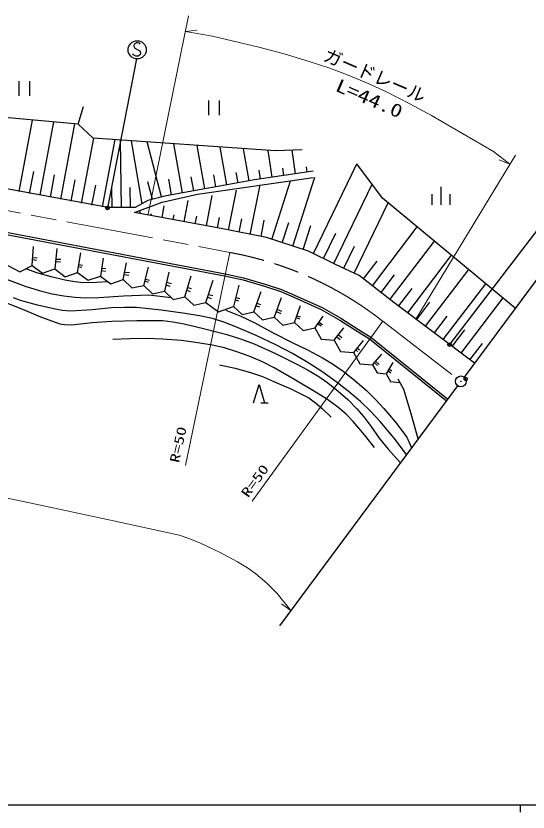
# Model space of a CAD drawing. Units: millimetres, scale not verified. Extents: x 40000 to 680000, y 20000 to 380000.
# Drawn here: x 298554 to 369087, y 204000 to 313686 of the extents above; entities that cross this region are included whole.
import ezdxf
from ezdxf.enums import TextEntityAlignment as Align

# ---------------------------------------------------------------- set-up
doc = ezdxf.new("R2010")
doc.units = ezdxf.units.MM
doc.header["$LTSCALE"] = 1000
doc.header["$PDMODE"] = 32
doc.header["$PDSIZE"] = 500
doc.linetypes.add('CHAIN', pattern=[18.5, 12, -1.5, 3.5, -1.5])
for name, color, linetype, lineweight in [('M-BGD', 7, 'Continuous', 25), ('M-BGD-EXST', 7, 'Continuous', 25), ('M-BMK', 2, 'CHAIN', 13), ('M-BMK-OTRS', 5, 'Continuous', 25), ('M-BMK-SRVR', 3, 'Continuous', 25), ('M-STR-HTXT', 7, 'Continuous', 13), ('M-TTL-BAND', 7, 'Continuous', 25)]:
    doc.layers.add(name, color=color, linetype=linetype, lineweight=lineweight)
doc.layers.add('M-OTRS', color=6, linetype='Continuous')
doc.styles.add('ＭＳ ゴシック', font='')
doc.styles.get('ＭＳ ゴシック').set_extended_font_data('MS Gothic')

msp = doc.modelspace()

# ---------------------------------------------------------------- linework, layer by layer
at = {"layer": 'M-BGD'}
for p, q in [((298946, 304685), (298946, 302685)), ((300466, 302685), (300466, 304685)), ((325093, 302020), (325093, 300020)), ((326613, 300020), (326613, 302020)), ((307145, 298768), (307862, 301202)), ((307145, 298768), (289287, 300391)), ((299011, 289512), (300857, 299339)), ((301874, 288974), (303771, 299075)), ((304736, 288437), (306684, 298810)), ((309211, 296849), (307145, 298768)), ((307598, 287899), (309278, 296845)), ((334300, 295078), (309211, 296849)), ((310461, 287362), (312203, 296638)), ((313075, 287253), (312950, 296585)), ((315934, 287818), (314457, 296479)), ((318597, 288749), (316621, 296326)), ((321512, 289321), (320308, 296066)), ((324563, 289866), (323496, 295841)), ((327614, 290411), (326685, 295616)), ((330665, 290956), (329873, 295391)), ((333847, 291452), (333298, 295149)), ((337989, 295226), (334300, 295078)), ((337073, 291931), (336591, 295170)), ((338685, 292171), (338579, 292888)), ((339535, 280947), (345520, 293302)), ((349058, 288585), (345516, 293307)), ((300442, 289243), (301004, 292232)), ((303305, 288705), (303882, 291776)), ((326089, 290138), (325789, 291815)), ((329140, 290683), (328882, 292129)), ((339492, 292291), (331428, 291092)), ((332235, 291212), (332054, 292428)), ((335460, 291691), (335308, 292715)), ((311269, 287278), (288277, 291528)), ((306167, 288168), (306719, 291108)), ((317344, 288422), (316718, 290822)), ((331428, 291092), (319224, 288913)), ((319987, 289049), (319605, 291188)), ((323038, 289594), (322697, 291502)), ((323583, 289131), (339492, 291419)), ((333785, 282906), (336371, 290970)), ((336672, 281980), (339710, 291450)), ((309030, 287630), (309543, 290364)), ((311809, 287236), (311771, 290067)), ((314341, 287270), (314304, 290037)), ((327819, 284186), (328919, 289689)), ((330815, 283587), (332178, 290399)), ((342325, 279596), (347612, 290512)), ((357061, 290149), (357061, 287649)), ((268688, 289008), (327295, 277865)), ((268743, 289303), (327355, 278159)), ((319224, 288913), (316718, 288259)), ((318679, 288041), (323583, 289131)), ((324781, 284765), (325567, 288958)), ((367327, 273435), (349058, 288585)), ((355811, 289149), (355811, 287649)), ((358311, 289149), (358311, 287649)), ((314865, 286624), (318679, 288041)), ((316718, 288259), (314974, 287278)), ((318679, 285909), (318981, 287522)), ((321730, 285337), (322274, 288240)), ((345114, 278245), (349818, 287955)), ((314974, 287278), (311269, 287278)), ((327070, 284336), (314865, 286624)), ((315628, 286481), (315689, 286804)), ((317154, 286195), (317208, 286486)), ((320205, 285623), (320332, 286300)), ((323256, 285051), (323455, 286115)), ((326307, 284479), (326579, 285930)), ((329317, 283887), (329686, 285734)), ((332314, 283287), (332762, 285527)), ((335228, 282443), (336120, 285224)), ((333063, 283137), (327070, 284336)), ((338116, 281516), (339169, 284799)), ((347644, 276514), (353819, 284636)), ((338838, 281285), (333063, 283137)), ((340930, 280272), (342621, 283762)), ((300772, 279324), (300963, 281935)), ((343720, 278920), (345201, 281979)), ((350087, 274657), (356183, 282676)), ((304172, 281654), (303912, 278833)), ((307051, 278343), (307501, 281052)), ((342543, 279433), (338838, 281285)), ((300830, 280122), (301391, 280055)), ((300852, 280425), (301462, 280374)), ((304004, 279832), (304691, 279806)), ((304037, 280188), (304727, 280161)), ((310550, 280330), (310191, 277852)), ((346423, 277443), (348287, 279895)), ((352529, 272800), (358548, 280715)), ((297449, 279324), (299110, 278437)), ((299110, 278437), (300772, 279324)), ((300772, 279324), (302211, 278241)), ((302211, 278241), (303912, 278833)), ((303912, 278833), (305351, 277751)), ((307189, 279173), (307636, 279061)), ((307234, 279442), (307743, 279345)), ((310303, 278625), (310882, 278529)), ((310351, 278956), (310953, 278884)), ((313331, 277362), (313769, 279677)), ((316164, 276563), (316797, 279061)), ((345812, 277907), (342543, 279433)), ((354972, 270943), (360912, 278755)), ((305351, 277751), (307051, 278343)), ((307051, 278343), (308490, 277260)), ((308490, 277260), (310191, 277852)), ((310191, 277852), (311630, 276770)), ((313464, 278065), (314110, 277961)), ((313528, 278405), (314181, 278316)), ((319620, 278394), (318997, 275764)), ((321830, 274965), (322699, 277881)), ((327295, 277865), (329835, 277315)), ((327355, 278159), (329909, 277606)), ((329909, 277606), (333017, 276684)), ((350606, 274202), (345812, 277907)), ((348865, 275585), (350706, 278007)), ((311630, 276770), (313331, 277362)), ((313331, 277362), (314534, 276207)), ((314534, 276207), (316164, 276563)), ((316164, 276563), (317367, 275408)), ((316318, 277170), (316772, 277003)), ((316386, 277441), (316949, 277287)), ((319202, 276629), (319761, 276470)), ((319286, 276985), (319955, 276818)), ((324690, 274202), (325727, 277265)), ((329268, 276598), (328504, 273657)), ((329835, 277315), (332928, 276398)), ((333017, 276684), (335124, 276000)), ((357415, 269085), (363276, 276794)), ((317367, 275408), (318997, 275764)), ((318997, 275764), (320200, 274609)), ((322110, 275905), (322550, 275733)), ((322221, 276278), (322667, 276121)), ((325071, 275328), (325650, 275152)), ((331310, 272922), (332347, 275725)), ((332928, 276398), (335019, 275718)), ((335019, 275718), (336821, 274961)), ((335124, 276000), (336941, 275236)), ((351308, 273728), (353125, 276119)), ((320200, 274609), (321830, 274965)), ((321830, 274965), (323057, 273821)), ((324939, 274937), (325456, 274765)), ((328738, 274559), (329214, 274416)), ((328830, 274912), (329369, 274765)), ((335067, 274853), (334116, 272186)), ((336821, 274961), (340579, 273257)), ((336941, 275236), (340715, 273524)), ((353751, 271871), (355544, 274230)), ((359858, 267228), (365640, 274834)), ((323057, 273821), (324690, 274202)), ((324690, 274202), (326452, 272913)), ((326452, 272913), (328504, 273657)), ((328504, 273657), (329711, 272541)), ((331621, 273763), (332081, 273603)), ((331745, 274098), (332236, 273951)), ((334505, 273276), (335142, 273021)), ((336922, 271451), (337736, 273775)), ((340579, 273257), (343141, 271793)), ((340715, 273524), (343296, 272049)), ((361690, 265835), (350606, 274202)), ((329711, 272541), (331310, 272922)), ((331310, 272922), (332517, 271806)), ((332517, 271806), (334116, 272186)), ((334116, 272186), (335323, 271070)), ((334390, 272956), (335026, 272711)), ((337158, 272126), (337621, 271937)), ((337238, 272353), (337699, 272208)), ((340807, 272305), (339728, 270715)), ((343296, 272049), (345711, 270503)), ((356194, 270014), (357964, 272342)), ((335323, 271070), (336922, 271451)), ((336922, 271451), (338129, 270335)), ((340123, 271298), (340605, 270968)), ((340253, 271489), (340798, 271162)), ((343141, 271793), (345551, 270250)), ((338129, 270335), (339728, 270715)), ((339728, 270715), (340598, 269155)), ((342379, 269008), (343736, 270728)), ((345551, 270250), (347249, 269179)), ((345711, 270503), (347423, 269423)), ((358636, 268157), (360383, 270454)), ((340598, 269155), (342379, 269008)), ((342379, 269008), (343250, 267447)), ((342751, 269480), (343216, 269108)), ((342958, 269741), (343448, 269380)), ((346365, 268963), (345031, 267301)), ((347249, 269179), (357842, 260645)), ((347423, 269423), (358021, 260886)), ((345346, 267693), (345618, 267442)), ((345543, 267938), (345850, 267675)), ((361079, 266300), (362802, 268566)), ((343250, 267447), (345031, 267301)), ((345031, 267301), (345901, 265740)), ((347682, 265594), (348957, 267085)), ((345901, 265740), (347682, 265594)), ((347682, 265594), (348284, 264503)), ((347923, 265875), (348330, 265544)), ((348107, 266090), (348562, 265660)), ((350459, 265958), (349526, 264395)), ((348284, 264503), (349526, 264395)), ((349526, 264395), (350128, 263304)), ((349776, 264814), (350190, 264498)), ((349921, 265057), (350306, 264769)), ((350128, 263304), (351369, 263196)), ((331290, 260400), (332040, 262900)), ((332040, 262900), (332790, 260400)), ((332290, 260400), (333290, 260400))]:
    msp.add_line(p, q, dxfattribs=at)
for points in [[(293391, 278977), (296539, 277692), (299834, 276466), (301743, 275867), (303551, 275413), (305129, 275122), (306720, 274938), (308192, 274870), (309990, 274898), (313388, 275140), (316843, 275277), (319941, 274887)], [(311259, 277074), (309656, 276951), (307860, 276933), (306667, 277051), (305287, 277298), (303406, 277725), (301430, 278292), (300069, 278810)], [(295706, 274755), (299444, 273305), (301956, 272242), (304582, 271264), (305263, 271160), (306248, 271136), (309065, 271452), (311785, 271655), (315194, 271737), (318796, 271709), (320152, 271559), (321726, 271273), (324576, 270597), (327589, 269775), (329500, 269180), (331386, 268488), (334303, 267171), (337155, 265774), (338713, 264936), (340249, 263996), (341500, 263128), (342911, 262011), (344247, 260832), (345525, 259563), (346471, 258447), (347420, 257159), (348584, 255529), (349816, 254000), (351530, 252121)], [(352366, 253279), (350649, 255497), (348730, 257802), (347447, 259175), (346001, 260558), (344329, 261993), (342656, 263294), (340699, 264685), (338683, 265988), (336631, 267170), (334328, 268374), (331617, 269668), (328857, 270869), (327172, 271503), (325612, 271979), (323858, 272362), (321881, 272679), (318547, 273140), (315163, 273493), (313522, 273537), (311726, 273475), (309042, 273200), (306051, 273005), (304939, 273114), (303759, 273342), (301519, 273837), (299204, 274463), (298225, 274851)], [(327465, 273151), (329508, 272327), (331345, 271467), (333975, 270021), (336705, 268643), (338693, 267696), (340789, 266581), (342158, 265752), (343619, 264738), (345185, 263492), (346816, 262058), (348111, 260809), (349225, 259588), (350810, 257716), (352406, 255657), (353048, 254175)], [(347928, 254243), (346560, 255993), (344994, 257818), (344013, 258806), (342901, 259766), (341446, 260819), (339922, 261791), (337055, 263527), (334096, 265201), (332491, 266008), (330678, 266798), (328986, 267420), (327262, 267943), (325598, 268330), (323627, 268669), (321338, 268956), (318745, 269170), (316652, 269236), (314253, 269198), (311914, 269099)], [(326577, 265626), (328734, 265154), (330855, 264583), (332520, 263988), (334174, 263283), (336392, 262297), (338899, 261049), (339823, 260399), (340730, 259617), (341947, 258423)], [(353961, 255401), (353004, 258869), (351967, 262218), (351195, 263633)]]:
    msp.add_lwpolyline(points, dxfattribs=at)
at = {"layer": 'M-BGD-EXST'}
for p, q in [((314858, 309812), (314808, 309512)), ((314808, 309512), (314908, 309262)), ((315158, 309962), (314858, 309812)), ((315358, 309962), (315158, 309962)), ((315558, 309912), (315358, 309962)), ((315658, 309812), (315558, 309912)), ((314758, 308312), (314658, 308462)), ((315058, 308162), (314758, 308312)), ((314908, 309262), (315608, 308862)), ((315658, 308312), (315408, 308162)), ((315608, 308862), (315708, 308612)), ((315708, 308612), (315658, 308312)), ((315142, 307785), (311176, 287227)), ((315408, 308162), (315058, 308162)), ((370411, 284305), (358276, 268412))]:
    msp.add_line(p, q, dxfattribs=at)
for centre, radius in [((315258, 309012), 1250), ((311176, 287227), 250), ((311176, 287227), 150), ((311176, 287227), 50), ((358276, 268412), 250), ((358276, 268412), 150), ((358276, 268412), 50)]:
    msp.add_circle(centre, radius, dxfattribs=at)
at = {"layer": 'M-BMK'}
for p, q in [((269192, 292146), (327996, 281099)), ((349082, 271618), (359832, 263330))]:
    msp.add_line(p, q, dxfattribs=at)
msp.add_arc((319490, 233996), 47865, 51.81288, 79.76334, dxfattribs=at)
at = {"layer": 'M-BMK-OTRS'}
for p, q in [((373835, 282207), (360278, 263933)), ((359385, 262728), (334875, 229647))]:
    msp.add_line(p, q, dxfattribs=at)
at = {"layer": 'M-BMK-SRVR'}
for radius in [750, 30]:
    msp.add_circle((359832, 263330), radius, dxfattribs=at)
at = {"layer": 'M-OTRS'}
msp.add_point((360487, 263681), dxfattribs=at)
at = {"layer": 'M-STR-HTXT'}
for p, q in [((322331, 313686), (316761, 286389)), ((321923, 311554), (323473, 311702)), ((325637, 310887), (321923, 311554)), ((367344, 294522), (353629, 271920)), ((364306, 294988), (366566, 293271)), ((366566, 293271), (365117, 293844)), ((327996, 281099), (321889, 251726)), ((331077, 246846), (349082, 271618)), ((334547, 234135), (336413, 231790)), ((336413, 231790), (335151, 232702))]:
    msp.add_line(p, q, dxfattribs=at)
for points in [[(364306, 294988), (355794, 299961), (352800, 301586), (349592, 303207), (347062, 304382), (344311, 305540), (341784, 306486), (338947, 307428), (335497, 308442), (332008, 309360), (325637, 310887)], [(334547, 234135), (333098, 235524), (331582, 236822), (330426, 237650), (329063, 238483), (326572, 239791), (323975, 241035), (322499, 241648), (321043, 242134), (311560, 244225), (301958, 246300), (292359, 248325), (282742, 250194), (273086, 251797), (268337, 252453), (263570, 253007), (259647, 253376), (255450, 253663), (252249, 253786), (249048, 253809), (246084, 253727), (243091, 253539), (237197, 252980)]]:
    msp.add_lwpolyline(points, dxfattribs=at)
at = {"layer": 'M-TTL-BAND'}
for p, q in [((40000, 205000), (579000, 205000)), ((368000, 205000), (368000, 204000))]:
    msp.add_line(p, q, dxfattribs=at)

# ---------------------------------------------------------------- texts
at = {"layer": 'M-STR-HTXT', "style": 'ＭＳ ゴシック'}
msp.add_text('ガードレール', height=1833, rotation=336.8, dxfattribs=at).set_placement((340519, 307092), align=Align.BOTTOM_LEFT)
for s, height, rotation, width, p in [('L=44.0', 1833, 336.5, 1.3, (342188, 302916)), ('R=50', 1320, 77.5, 1.4, (321384, 251945)), ('R=50', 1320, 54.1, 1.4, (330848, 246988))]:
    msp.add_text(s, height=height, rotation=rotation, dxfattribs=dict(at, width=width)).set_placement(p, align=Align.BOTTOM_LEFT)

doc.saveas('drawing.dxf')
